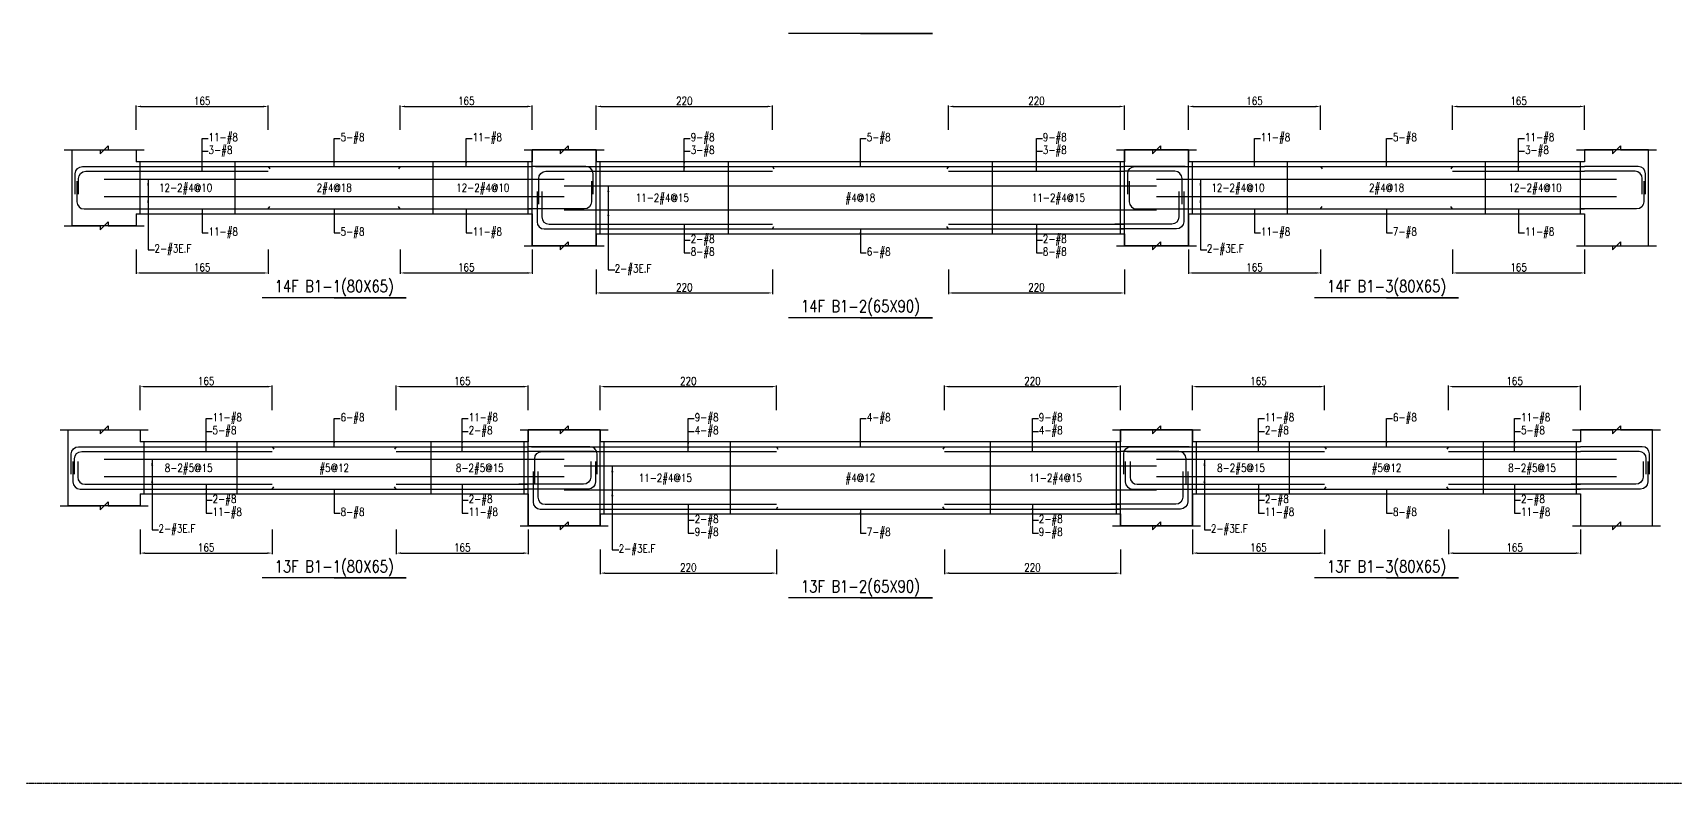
# Model space of a CAD drawing. Header units: millimetres. Extents: x 0 to 84580, y -12276 to 4373.
# Drawn here: x 29560 to 31612, y 0 to 937 of the extents above; entities that cross this region are included whole.
import ezdxf
from ezdxf.enums import TextEntityAlignment as Align

# ---------------------------------------------------------------- set-up
doc = ezdxf.new("R2010")
doc.units = ezdxf.units.MM
doc.header["$MEASUREMENT"] = 0
doc.linetypes.add('CENTER', pattern=[2, 1.25, -0.25, 0.25, -0.25])
for name, color, linetype in [('S-DIM', 2, 'Continuous'), ('S-GRID', 1, 'CENTER'), ('S-LEADER', 2, 'Continuous'), ('S-RC', 130, 'Continuous'), ('S-REINF', 6, 'Continuous'), ('S-TEXT', 2, 'Continuous')]:
    doc.layers.add(name, color=color, linetype=linetype)
doc.styles.add('CS4', font='romans.shx', dxfattribs={"width": 0.8, "bigfont": 'lsp.shx'})
doc.styles.get("Standard").update_dxf_attribs({"font": 'arial.ttf'})
doc.dimstyles.new('ISO-25', dxfattribs={"dimtxt": 2.5, "dimasz": 2.5, "dimexe": 1.25, "dimexo": 0.625, "dimtad": 1, "dimtxsty": 'Standard', "dimcen": 2.5, "dimadec": 0, "dimazin": 0, "dimtfac": 1, "dimtmove": 0, "dimatfit": 3, "dimfxl": 0, "dimarcsym": 0})

# ---------------------------------------------------------------- blocks, each defined once
blk = doc.blocks.new('*D140')
at = {"layer": 'DEFPOINTS', "color": 0, "transparency": 16777216}
for p in [(29858.6, 495.4), (29693.6, 465.4), (29858.6, 465.4)]:
    blk.add_point(p, dxfattribs=at)
at = {"layer": 'S-DIM', "color": 0, "lineweight": -2, "transparency": 16777216}
for p, q in [((29693.6, 466), (29693.6, 496.6)), ((29699.6, 495.4), (29852.6, 495.4)), ((29858.6, 466), (29858.6, 496.6))]:
    blk.add_line(p, q, dxfattribs=at)
at = {"layer": 'S-DIM', "color": 0, "transparency": 16777216}
for points in [[(29699.6, 496.4), (29699.6, 494.4), (29693.6, 495.4)], [(29852.6, 496.4), (29852.6, 494.4), (29858.6, 495.4)]]:
    blk.add_solid(points, dxfattribs=at)
at = {"layer": 'S-DIM', "color": 0, "transparency": 16777216, "insert": (29776.1, 502.4), "char_height": 10, "attachment_point": 5, "style": 'CS4'}
blk.add_mtext('165', dxfattribs=at)
blk = doc.blocks.new('*D141')
at = {"layer": 'DEFPOINTS', "color": 0, "transparency": 16777216}
for p in [(30178.6, 495.4), (30013.6, 465.4), (30178.6, 465.4)]:
    blk.add_point(p, dxfattribs=at)
at = {"layer": 'S-DIM', "color": 0, "lineweight": -2, "transparency": 16777216}
for p, q in [((30013.6, 466), (30013.6, 496.6)), ((30019.6, 495.4), (30172.6, 495.4)), ((30178.6, 466), (30178.6, 496.6))]:
    blk.add_line(p, q, dxfattribs=at)
at = {"layer": 'S-DIM', "color": 0, "transparency": 16777216}
for points in [[(30019.6, 496.4), (30019.6, 494.4), (30013.6, 495.4)], [(30172.6, 496.4), (30172.6, 494.4), (30178.6, 495.4)]]:
    blk.add_solid(points, dxfattribs=at)
at = {"layer": 'S-DIM', "color": 0, "transparency": 16777216, "insert": (30096.1, 502.4), "char_height": 10, "attachment_point": 5, "style": 'CS4'}
blk.add_mtext('165', dxfattribs=at)
blk = doc.blocks.new('*D142')
at = {"layer": 'DEFPOINTS', "color": 0, "transparency": 16777216}
for p in [(29693.6, 317.4), (29858.6, 317.4), (29858.6, 287.4)]:
    blk.add_point(p, dxfattribs=at)
at = {"layer": 'S-DIM', "color": 0, "lineweight": -2, "transparency": 16777216}
for p, q in [((29693.6, 316.7), (29693.6, 286.1)), ((29858.6, 316.7), (29858.6, 286.1)), ((29699.6, 287.4), (29852.6, 287.4))]:
    blk.add_line(p, q, dxfattribs=at)
at = {"layer": 'S-DIM', "color": 0, "transparency": 16777216}
for points in [[(29699.6, 288.4), (29699.6, 286.4), (29693.6, 287.4)], [(29852.6, 288.4), (29852.6, 286.4), (29858.6, 287.4)]]:
    blk.add_solid(points, dxfattribs=at)
at = {"layer": 'S-DIM', "color": 0, "transparency": 16777216, "insert": (29776.1, 294.4), "char_height": 10, "attachment_point": 5, "style": 'CS4'}
blk.add_mtext('165', dxfattribs=at)
blk = doc.blocks.new('*D143')
at = {"layer": 'DEFPOINTS', "color": 0, "transparency": 16777216}
for p in [(30013.6, 317.4), (30178.6, 317.4), (30178.6, 287.4)]:
    blk.add_point(p, dxfattribs=at)
at = {"layer": 'S-DIM', "color": 0, "lineweight": -2, "transparency": 16777216}
for p, q in [((30013.6, 316.7), (30013.6, 286.1)), ((30178.6, 316.7), (30178.6, 286.1)), ((30019.6, 287.4), (30172.6, 287.4))]:
    blk.add_line(p, q, dxfattribs=at)
at = {"layer": 'S-DIM', "color": 0, "transparency": 16777216}
for points in [[(30019.6, 288.4), (30019.6, 286.4), (30013.6, 287.4)], [(30172.6, 288.4), (30172.6, 286.4), (30178.6, 287.4)]]:
    blk.add_solid(points, dxfattribs=at)
at = {"layer": 'S-DIM', "color": 0, "transparency": 16777216, "insert": (30096.1, 294.4), "char_height": 10, "attachment_point": 5, "style": 'CS4'}
blk.add_mtext('165', dxfattribs=at)
blk = doc.blocks.new('*D144')
at = {"layer": 'DEFPOINTS', "color": 0, "transparency": 16777216}
for p in [(29853.6, 845.4), (29688.6, 815.4), (29853.6, 815.4)]:
    blk.add_point(p, dxfattribs=at)
at = {"layer": 'S-DIM', "color": 0, "lineweight": -2, "transparency": 16777216}
for p, q in [((29688.6, 816), (29688.6, 846.6)), ((29694.6, 845.4), (29847.6, 845.4)), ((29853.6, 816), (29853.6, 846.6))]:
    blk.add_line(p, q, dxfattribs=at)
at = {"layer": 'S-DIM', "color": 0, "transparency": 16777216}
for points in [[(29694.6, 846.4), (29694.6, 844.4), (29688.6, 845.4)], [(29847.6, 846.4), (29847.6, 844.4), (29853.6, 845.4)]]:
    blk.add_solid(points, dxfattribs=at)
at = {"layer": 'S-DIM', "color": 0, "transparency": 16777216, "insert": (29771.1, 852.4), "char_height": 10, "attachment_point": 5, "style": 'CS4'}
blk.add_mtext('165', dxfattribs=at)
blk = doc.blocks.new('*D145')
at = {"layer": 'DEFPOINTS', "color": 0, "transparency": 16777216}
for p in [(30183.6, 845.4), (30018.6, 815.4), (30183.6, 815.4)]:
    blk.add_point(p, dxfattribs=at)
at = {"layer": 'S-DIM', "color": 0, "lineweight": -2, "transparency": 16777216}
for p, q in [((30018.6, 816), (30018.6, 846.6)), ((30024.6, 845.4), (30177.6, 845.4)), ((30183.6, 816), (30183.6, 846.6))]:
    blk.add_line(p, q, dxfattribs=at)
at = {"layer": 'S-DIM', "color": 0, "transparency": 16777216}
for points in [[(30024.6, 846.4), (30024.6, 844.4), (30018.6, 845.4)], [(30177.6, 846.4), (30177.6, 844.4), (30183.6, 845.4)]]:
    blk.add_solid(points, dxfattribs=at)
at = {"layer": 'S-DIM', "color": 0, "transparency": 16777216, "insert": (30101.1, 852.4), "char_height": 10, "attachment_point": 5, "style": 'CS4'}
blk.add_mtext('165', dxfattribs=at)
blk = doc.blocks.new('*D131')
at = {"layer": 'DEFPOINTS', "color": 0, "transparency": 16777216}
for p in [(29688.6, 667.4), (29853.6, 667.4), (29853.6, 637.4)]:
    blk.add_point(p, dxfattribs=at)
at = {"layer": 'S-DIM', "color": 0, "lineweight": -2, "transparency": 16777216}
for p, q in [((29688.6, 666.7), (29688.6, 636.1)), ((29853.6, 666.7), (29853.6, 636.1)), ((29694.6, 637.4), (29847.6, 637.4))]:
    blk.add_line(p, q, dxfattribs=at)
at = {"layer": 'S-DIM', "color": 0, "transparency": 16777216}
for points in [[(29694.6, 638.4), (29694.6, 636.4), (29688.6, 637.4)], [(29847.6, 638.4), (29847.6, 636.4), (29853.6, 637.4)]]:
    blk.add_solid(points, dxfattribs=at)
at = {"layer": 'S-DIM', "color": 0, "transparency": 16777216, "insert": (29771.1, 644.4), "char_height": 10, "attachment_point": 5, "style": 'CS4'}
blk.add_mtext('165', dxfattribs=at)
blk = doc.blocks.new('*D132')
at = {"layer": 'DEFPOINTS', "color": 0, "transparency": 16777216}
for p in [(30018.6, 667.4), (30183.6, 667.4), (30183.6, 637.4)]:
    blk.add_point(p, dxfattribs=at)
at = {"layer": 'S-DIM', "color": 0, "lineweight": -2, "transparency": 16777216}
for p, q in [((30018.6, 666.7), (30018.6, 636.1)), ((30183.6, 666.7), (30183.6, 636.1)), ((30024.6, 637.4), (30177.6, 637.4))]:
    blk.add_line(p, q, dxfattribs=at)
at = {"layer": 'S-DIM', "color": 0, "transparency": 16777216}
for points in [[(30024.6, 638.4), (30024.6, 636.4), (30018.6, 637.4)], [(30177.6, 638.4), (30177.6, 636.4), (30183.6, 637.4)]]:
    blk.add_solid(points, dxfattribs=at)
at = {"layer": 'S-DIM', "color": 0, "transparency": 16777216, "insert": (30101.1, 644.4), "char_height": 10, "attachment_point": 5, "style": 'CS4'}
blk.add_mtext('165', dxfattribs=at)
blk = doc.blocks.new('*D157')
at = {"layer": 'DEFPOINTS', "color": 0, "transparency": 16777216}
for p in [(30488.6, 495.4), (30268.6, 465.4), (30488.6, 465.4)]:
    blk.add_point(p, dxfattribs=at)
at = {"layer": 'S-DIM', "color": 0, "lineweight": -2, "transparency": 16777216}
for p, q in [((30268.6, 466), (30268.6, 496.6)), ((30274.6, 495.4), (30482.6, 495.4)), ((30488.6, 466), (30488.6, 496.6))]:
    blk.add_line(p, q, dxfattribs=at)
at = {"layer": 'S-DIM', "color": 0, "transparency": 16777216}
for points in [[(30274.6, 496.4), (30274.6, 494.4), (30268.6, 495.4)], [(30482.6, 496.4), (30482.6, 494.4), (30488.6, 495.4)]]:
    blk.add_solid(points, dxfattribs=at)
at = {"layer": 'S-DIM', "color": 0, "transparency": 16777216, "insert": (30378.6, 502.4), "char_height": 10, "attachment_point": 5, "style": 'CS4'}
blk.add_mtext('220', dxfattribs=at)
blk = doc.blocks.new('*D158')
at = {"layer": 'DEFPOINTS', "color": 0, "transparency": 16777216}
for p in [(30918.6, 495.4), (30698.6, 465.4), (30918.6, 465.4)]:
    blk.add_point(p, dxfattribs=at)
at = {"layer": 'S-DIM', "color": 0, "lineweight": -2, "transparency": 16777216}
for p, q in [((30698.6, 466), (30698.6, 496.6)), ((30704.6, 495.4), (30912.6, 495.4)), ((30918.6, 466), (30918.6, 496.6))]:
    blk.add_line(p, q, dxfattribs=at)
at = {"layer": 'S-DIM', "color": 0, "transparency": 16777216}
for points in [[(30704.6, 496.4), (30704.6, 494.4), (30698.6, 495.4)], [(30912.6, 496.4), (30912.6, 494.4), (30918.6, 495.4)]]:
    blk.add_solid(points, dxfattribs=at)
at = {"layer": 'S-DIM', "color": 0, "transparency": 16777216, "insert": (30808.6, 502.4), "char_height": 10, "attachment_point": 5, "style": 'CS4'}
blk.add_mtext('220', dxfattribs=at)
blk = doc.blocks.new('*D159')
at = {"layer": 'DEFPOINTS', "color": 0, "transparency": 16777216}
for p in [(30268.6, 292.4), (30488.6, 292.4), (30488.6, 262.4)]:
    blk.add_point(p, dxfattribs=at)
at = {"layer": 'S-DIM', "color": 0, "lineweight": -2, "transparency": 16777216}
for p, q in [((30268.6, 291.7), (30268.6, 261.1)), ((30488.6, 291.7), (30488.6, 261.1)), ((30274.6, 262.4), (30482.6, 262.4))]:
    blk.add_line(p, q, dxfattribs=at)
at = {"layer": 'S-DIM', "color": 0, "transparency": 16777216}
for points in [[(30274.6, 263.4), (30274.6, 261.4), (30268.6, 262.4)], [(30482.6, 263.4), (30482.6, 261.4), (30488.6, 262.4)]]:
    blk.add_solid(points, dxfattribs=at)
at = {"layer": 'S-DIM', "color": 0, "transparency": 16777216, "insert": (30378.6, 269.4), "char_height": 10, "attachment_point": 5, "style": 'CS4'}
blk.add_mtext('220', dxfattribs=at)
blk = doc.blocks.new('*D160')
at = {"layer": 'DEFPOINTS', "color": 0, "transparency": 16777216}
for p in [(30698.6, 292.4), (30918.6, 292.4), (30918.6, 262.4)]:
    blk.add_point(p, dxfattribs=at)
at = {"layer": 'S-DIM', "color": 0, "lineweight": -2, "transparency": 16777216}
for p, q in [((30698.6, 291.7), (30698.6, 261.1)), ((30918.6, 291.7), (30918.6, 261.1)), ((30704.6, 262.4), (30912.6, 262.4))]:
    blk.add_line(p, q, dxfattribs=at)
at = {"layer": 'S-DIM', "color": 0, "transparency": 16777216}
for points in [[(30704.6, 263.4), (30704.6, 261.4), (30698.6, 262.4)], [(30912.6, 263.4), (30912.6, 261.4), (30918.6, 262.4)]]:
    blk.add_solid(points, dxfattribs=at)
at = {"layer": 'S-DIM', "color": 0, "transparency": 16777216, "insert": (30808.6, 269.4), "char_height": 10, "attachment_point": 5, "style": 'CS4'}
blk.add_mtext('220', dxfattribs=at)
blk = doc.blocks.new('*D161')
at = {"layer": 'DEFPOINTS', "color": 0, "transparency": 16777216}
for p in [(30483.6, 845.4), (30263.6, 815.4), (30483.6, 815.4)]:
    blk.add_point(p, dxfattribs=at)
at = {"layer": 'S-DIM', "color": 0, "lineweight": -2, "transparency": 16777216}
for p, q in [((30263.6, 816), (30263.6, 846.6)), ((30269.6, 845.4), (30477.6, 845.4)), ((30483.6, 816), (30483.6, 846.6))]:
    blk.add_line(p, q, dxfattribs=at)
at = {"layer": 'S-DIM', "color": 0, "transparency": 16777216}
for points in [[(30269.6, 846.4), (30269.6, 844.4), (30263.6, 845.4)], [(30477.6, 846.4), (30477.6, 844.4), (30483.6, 845.4)]]:
    blk.add_solid(points, dxfattribs=at)
at = {"layer": 'S-DIM', "color": 0, "transparency": 16777216, "insert": (30373.6, 852.4), "char_height": 10, "attachment_point": 5, "style": 'CS4'}
blk.add_mtext('220', dxfattribs=at)
blk = doc.blocks.new('*D162')
at = {"layer": 'DEFPOINTS', "color": 0, "transparency": 16777216}
for p in [(30923.6, 845.4), (30703.6, 815.4), (30923.6, 815.4)]:
    blk.add_point(p, dxfattribs=at)
at = {"layer": 'S-DIM', "color": 0, "lineweight": -2, "transparency": 16777216}
for p, q in [((30703.6, 816), (30703.6, 846.6)), ((30709.6, 845.4), (30917.6, 845.4)), ((30923.6, 816), (30923.6, 846.6))]:
    blk.add_line(p, q, dxfattribs=at)
at = {"layer": 'S-DIM', "color": 0, "transparency": 16777216}
for points in [[(30709.6, 846.4), (30709.6, 844.4), (30703.6, 845.4)], [(30917.6, 846.4), (30917.6, 844.4), (30923.6, 845.4)]]:
    blk.add_solid(points, dxfattribs=at)
at = {"layer": 'S-DIM', "color": 0, "transparency": 16777216, "insert": (30813.6, 852.4), "char_height": 10, "attachment_point": 5, "style": 'CS4'}
blk.add_mtext('220', dxfattribs=at)
blk = doc.blocks.new('*D163')
at = {"layer": 'DEFPOINTS', "color": 0, "transparency": 16777216}
for p in [(30263.6, 642.4), (30483.6, 642.4), (30483.6, 612.4)]:
    blk.add_point(p, dxfattribs=at)
at = {"layer": 'S-DIM', "color": 0, "lineweight": -2, "transparency": 16777216}
for p, q in [((30263.6, 641.7), (30263.6, 611.1)), ((30483.6, 641.7), (30483.6, 611.1)), ((30269.6, 612.4), (30477.6, 612.4))]:
    blk.add_line(p, q, dxfattribs=at)
at = {"layer": 'S-DIM', "color": 0, "transparency": 16777216}
for points in [[(30269.6, 613.4), (30269.6, 611.4), (30263.6, 612.4)], [(30477.6, 613.4), (30477.6, 611.4), (30483.6, 612.4)]]:
    blk.add_solid(points, dxfattribs=at)
at = {"layer": 'S-DIM', "color": 0, "transparency": 16777216, "insert": (30373.6, 619.4), "char_height": 10, "attachment_point": 5, "style": 'CS4'}
blk.add_mtext('220', dxfattribs=at)
blk = doc.blocks.new('*D164')
at = {"layer": 'DEFPOINTS', "color": 0, "transparency": 16777216}
for p in [(30703.6, 642.4), (30923.6, 642.4), (30923.6, 612.4)]:
    blk.add_point(p, dxfattribs=at)
at = {"layer": 'S-DIM', "color": 0, "lineweight": -2, "transparency": 16777216}
for p, q in [((30703.6, 641.7), (30703.6, 611.1)), ((30923.6, 641.7), (30923.6, 611.1)), ((30709.6, 612.4), (30917.6, 612.4))]:
    blk.add_line(p, q, dxfattribs=at)
at = {"layer": 'S-DIM', "color": 0, "transparency": 16777216}
for points in [[(30709.6, 613.4), (30709.6, 611.4), (30703.6, 612.4)], [(30917.6, 613.4), (30917.6, 611.4), (30923.6, 612.4)]]:
    blk.add_solid(points, dxfattribs=at)
at = {"layer": 'S-DIM', "color": 0, "transparency": 16777216, "insert": (30813.6, 619.4), "char_height": 10, "attachment_point": 5, "style": 'CS4'}
blk.add_mtext('220', dxfattribs=at)
blk = doc.blocks.new('*D187')
at = {"layer": 'DEFPOINTS', "color": 0, "transparency": 16777216}
for p in [(31173.6, 495.4), (31008.6, 465.4), (31173.6, 465.4)]:
    blk.add_point(p, dxfattribs=at)
at = {"layer": 'S-DIM', "color": 0, "lineweight": -2, "transparency": 16777216}
for p, q in [((31008.6, 466), (31008.6, 496.6)), ((31014.6, 495.4), (31167.6, 495.4)), ((31173.6, 466), (31173.6, 496.6))]:
    blk.add_line(p, q, dxfattribs=at)
at = {"layer": 'S-DIM', "color": 0, "transparency": 16777216}
for points in [[(31014.6, 496.4), (31014.6, 494.4), (31008.6, 495.4)], [(31167.6, 496.4), (31167.6, 494.4), (31173.6, 495.4)]]:
    blk.add_solid(points, dxfattribs=at)
at = {"layer": 'S-DIM', "color": 0, "transparency": 16777216, "insert": (31091.1, 502.4), "char_height": 10, "attachment_point": 5, "style": 'CS4'}
blk.add_mtext('165', dxfattribs=at)
blk = doc.blocks.new('*D188')
at = {"layer": 'DEFPOINTS', "color": 0, "transparency": 16777216}
for p in [(31493.6, 495.4), (31328.6, 465.4), (31493.6, 465.4)]:
    blk.add_point(p, dxfattribs=at)
at = {"layer": 'S-DIM', "color": 0, "lineweight": -2, "transparency": 16777216}
for p, q in [((31328.6, 466), (31328.6, 496.6)), ((31334.6, 495.4), (31487.6, 495.4)), ((31493.6, 466), (31493.6, 496.6))]:
    blk.add_line(p, q, dxfattribs=at)
at = {"layer": 'S-DIM', "color": 0, "transparency": 16777216}
for points in [[(31334.6, 496.4), (31334.6, 494.4), (31328.6, 495.4)], [(31487.6, 496.4), (31487.6, 494.4), (31493.6, 495.4)]]:
    blk.add_solid(points, dxfattribs=at)
at = {"layer": 'S-DIM', "color": 0, "transparency": 16777216, "insert": (31411.1, 502.4), "char_height": 10, "attachment_point": 5, "style": 'CS4'}
blk.add_mtext('165', dxfattribs=at)
blk = doc.blocks.new('*D189')
at = {"layer": 'DEFPOINTS', "color": 0, "transparency": 16777216}
for p in [(31008.6, 317.4), (31173.6, 317.4), (31173.6, 287.4)]:
    blk.add_point(p, dxfattribs=at)
at = {"layer": 'S-DIM', "color": 0, "lineweight": -2, "transparency": 16777216}
for p, q in [((31008.6, 316.7), (31008.6, 286.1)), ((31173.6, 316.7), (31173.6, 286.1)), ((31014.6, 287.4), (31167.6, 287.4))]:
    blk.add_line(p, q, dxfattribs=at)
at = {"layer": 'S-DIM', "color": 0, "transparency": 16777216}
for points in [[(31014.6, 288.4), (31014.6, 286.4), (31008.6, 287.4)], [(31167.6, 288.4), (31167.6, 286.4), (31173.6, 287.4)]]:
    blk.add_solid(points, dxfattribs=at)
at = {"layer": 'S-DIM', "color": 0, "transparency": 16777216, "insert": (31091.1, 294.4), "char_height": 10, "attachment_point": 5, "style": 'CS4'}
blk.add_mtext('165', dxfattribs=at)
blk = doc.blocks.new('*D190')
at = {"layer": 'DEFPOINTS', "color": 0, "transparency": 16777216}
for p in [(31328.6, 317.4), (31493.6, 317.4), (31493.6, 287.4)]:
    blk.add_point(p, dxfattribs=at)
at = {"layer": 'S-DIM', "color": 0, "lineweight": -2, "transparency": 16777216}
for p, q in [((31328.6, 316.7), (31328.6, 286.1)), ((31493.6, 316.7), (31493.6, 286.1)), ((31334.6, 287.4), (31487.6, 287.4))]:
    blk.add_line(p, q, dxfattribs=at)
at = {"layer": 'S-DIM', "color": 0, "transparency": 16777216}
for points in [[(31334.6, 288.4), (31334.6, 286.4), (31328.6, 287.4)], [(31487.6, 288.4), (31487.6, 286.4), (31493.6, 287.4)]]:
    blk.add_solid(points, dxfattribs=at)
at = {"layer": 'S-DIM', "color": 0, "transparency": 16777216, "insert": (31411.1, 294.4), "char_height": 10, "attachment_point": 5, "style": 'CS4'}
blk.add_mtext('165', dxfattribs=at)
blk = doc.blocks.new('*D167')
at = {"layer": 'DEFPOINTS', "color": 0, "transparency": 16777216}
for p in [(31168.6, 845.4), (31003.6, 815.4), (31168.6, 815.4)]:
    blk.add_point(p, dxfattribs=at)
at = {"layer": 'S-DIM', "color": 0, "lineweight": -2, "transparency": 16777216}
for p, q in [((31003.6, 816), (31003.6, 846.6)), ((31009.6, 845.4), (31162.6, 845.4)), ((31168.6, 816), (31168.6, 846.6))]:
    blk.add_line(p, q, dxfattribs=at)
at = {"layer": 'S-DIM', "color": 0, "transparency": 16777216}
for points in [[(31009.6, 846.4), (31009.6, 844.4), (31003.6, 845.4)], [(31162.6, 846.4), (31162.6, 844.4), (31168.6, 845.4)]]:
    blk.add_solid(points, dxfattribs=at)
at = {"layer": 'S-DIM', "color": 0, "transparency": 16777216, "insert": (31086.1, 852.4), "char_height": 10, "attachment_point": 5, "style": 'CS4'}
blk.add_mtext('165', dxfattribs=at)
blk = doc.blocks.new('*D168')
at = {"layer": 'DEFPOINTS', "color": 0, "transparency": 16777216}
for p in [(31498.6, 845.4), (31333.6, 815.4), (31498.6, 815.4)]:
    blk.add_point(p, dxfattribs=at)
at = {"layer": 'S-DIM', "color": 0, "lineweight": -2, "transparency": 16777216}
for p, q in [((31333.6, 816), (31333.6, 846.6)), ((31339.6, 845.4), (31492.6, 845.4)), ((31498.6, 816), (31498.6, 846.6))]:
    blk.add_line(p, q, dxfattribs=at)
at = {"layer": 'S-DIM', "color": 0, "transparency": 16777216}
for points in [[(31339.6, 846.4), (31339.6, 844.4), (31333.6, 845.4)], [(31492.6, 846.4), (31492.6, 844.4), (31498.6, 845.4)]]:
    blk.add_solid(points, dxfattribs=at)
at = {"layer": 'S-DIM', "color": 0, "transparency": 16777216, "insert": (31416.1, 852.4), "char_height": 10, "attachment_point": 5, "style": 'CS4'}
blk.add_mtext('165', dxfattribs=at)
blk = doc.blocks.new('*D169')
at = {"layer": 'DEFPOINTS', "color": 0, "transparency": 16777216}
for p in [(31003.6, 667.4), (31168.6, 667.4), (31168.6, 637.4)]:
    blk.add_point(p, dxfattribs=at)
at = {"layer": 'S-DIM', "color": 0, "lineweight": -2, "transparency": 16777216}
for p, q in [((31003.6, 666.7), (31003.6, 636.1)), ((31168.6, 666.7), (31168.6, 636.1)), ((31009.6, 637.4), (31162.6, 637.4))]:
    blk.add_line(p, q, dxfattribs=at)
at = {"layer": 'S-DIM', "color": 0, "transparency": 16777216}
for points in [[(31009.6, 638.4), (31009.6, 636.4), (31003.6, 637.4)], [(31162.6, 638.4), (31162.6, 636.4), (31168.6, 637.4)]]:
    blk.add_solid(points, dxfattribs=at)
at = {"layer": 'S-DIM', "color": 0, "transparency": 16777216, "insert": (31086.1, 644.4), "char_height": 10, "attachment_point": 5, "style": 'CS4'}
blk.add_mtext('165', dxfattribs=at)
blk = doc.blocks.new('*D170')
at = {"layer": 'DEFPOINTS', "color": 0, "transparency": 16777216}
for p in [(31333.6, 667.4), (31498.6, 667.4), (31498.6, 637.4)]:
    blk.add_point(p, dxfattribs=at)
at = {"layer": 'S-DIM', "color": 0, "lineweight": -2, "transparency": 16777216}
for p, q in [((31333.6, 666.7), (31333.6, 636.1)), ((31498.6, 666.7), (31498.6, 636.1)), ((31339.6, 637.4), (31492.6, 637.4))]:
    blk.add_line(p, q, dxfattribs=at)
at = {"layer": 'S-DIM', "color": 0, "transparency": 16777216}
for points in [[(31339.6, 638.4), (31339.6, 636.4), (31333.6, 637.4)], [(31492.6, 638.4), (31492.6, 636.4), (31498.6, 637.4)]]:
    blk.add_solid(points, dxfattribs=at)
at = {"layer": 'S-DIM', "color": 0, "transparency": 16777216, "insert": (31416.1, 644.4), "char_height": 10, "attachment_point": 5, "style": 'CS4'}
blk.add_mtext('165', dxfattribs=at)

msp = doc.modelspace()

# ---------------------------------------------------------------- linework, layer by layer
at = {"layer": 'S-GRID'}
msp.add_lwpolyline([(29374, 0), (32603, 0), (32603, 2069), (29374, 2069), (29374, 0)], dxfattribs=at)
at = {"layer": 'S-RC'}
for points in [[(30593.58, 936.362), (30683.58, 936.362), (30503.58, 936.362)], [(29598.58, 791.362), (29643.58, 791.353), (29643.579, 786.353), (29653.581, 796.351), (29653.58, 791.351), (29698.58, 791.342)], [(29688.58, 711.362), (29688.58, 696.362), (29608.58, 696.362), (29608.58, 791.362), (29688.58, 791.362), (29688.58, 776.362)], [(30173.58, 791.362), (30218.58, 791.353), (30218.579, 786.353), (30228.581, 796.351), (30228.58, 791.351), (30273.58, 791.342)], [(30173.58, 791.362), (30218.58, 791.353), (30218.579, 786.353), (30228.581, 796.351), (30228.58, 791.351), (30273.58, 791.342)], [(30183.58, 711.362), (30183.58, 671.362), (30263.58, 671.362), (30263.58, 791.362), (30183.58, 791.362), (30183.58, 776.362)], [(30263.58, 686.362), (30263.58, 671.362), (30183.58, 671.362), (30183.58, 791.362), (30263.58, 791.362), (30263.58, 776.362)], [(30913.58, 791.362), (30958.58, 791.353), (30958.579, 786.353), (30968.581, 796.351), (30968.58, 791.351), (31013.58, 791.342)], [(30913.58, 791.362), (30958.58, 791.353), (30958.579, 786.353), (30968.581, 796.351), (30968.58, 791.351), (31013.58, 791.342)], [(30923.58, 686.362), (30923.58, 671.362), (31003.58, 671.362), (31003.58, 791.362), (30923.58, 791.362), (30923.58, 776.362)], [(31003.58, 711.362), (31003.58, 671.362), (30923.58, 671.362), (30923.58, 791.362), (31003.58, 791.362), (31003.58, 776.362)], [(31488.58, 791.362), (31533.58, 791.353), (31533.579, 786.353), (31543.581, 796.351), (31543.58, 791.351), (31588.58, 791.342)], [(31498.58, 711.362), (31498.58, 671.362), (31578.58, 671.362), (31578.58, 791.362), (31498.58, 791.362), (31498.58, 776.362)], [(30183.58, 776.362), (29688.58, 776.362)], [(30923.58, 776.362), (30263.58, 776.362)], [(31498.58, 776.362), (31003.58, 776.362)], [(29598.58, 696.362), (29643.58, 696.353), (29643.579, 691.353), (29653.581, 701.351), (29653.58, 696.351), (29698.58, 696.342)], [(29688.58, 711.362), (30183.58, 711.362)], [(31003.58, 711.362), (31498.58, 711.362)], [(30263.58, 686.362), (30923.58, 686.362)], [(30173.58, 671.362), (30218.58, 671.353), (30218.579, 666.353), (30228.581, 676.351), (30228.58, 671.351), (30273.58, 671.342)], [(30173.58, 671.362), (30218.58, 671.353), (30218.579, 666.353), (30228.581, 676.351), (30228.58, 671.351), (30273.58, 671.342)], [(30913.58, 671.362), (30958.58, 671.353), (30958.579, 666.353), (30968.581, 676.351), (30968.58, 671.351), (31013.58, 671.342)], [(30913.58, 671.362), (30958.58, 671.353), (30958.579, 666.353), (30968.581, 676.351), (30968.58, 671.351), (31013.58, 671.342)], [(31488.58, 671.362), (31533.58, 671.353), (31533.579, 666.353), (31543.581, 676.351), (31543.58, 671.351), (31588.58, 671.342)], [(29936.08, 606.362), (30026.08, 606.362), (29846.08, 606.362)], [(31251.08, 606.362), (31341.08, 606.362), (31161.08, 606.362)], [(30593.58, 581.362), (30683.58, 581.362), (30503.58, 581.362)], [(29593.58, 441.362), (29643.58, 441.352), (29643.579, 436.352), (29653.581, 446.35), (29653.58, 441.35), (29703.58, 441.34)], [(29693.58, 361.362), (29693.58, 346.362), (29603.58, 346.362), (29603.58, 441.362), (29693.58, 441.362), (29693.58, 426.362)], [(30168.58, 441.362), (30218.58, 441.352), (30218.579, 436.352), (30228.581, 446.35), (30228.58, 441.35), (30278.58, 441.34)], [(30168.58, 441.362), (30218.58, 441.352), (30218.579, 436.352), (30228.581, 446.35), (30228.58, 441.35), (30278.58, 441.34)], [(30178.58, 361.362), (30178.58, 321.362), (30268.58, 321.362), (30268.58, 441.362), (30178.58, 441.362), (30178.58, 426.362)], [(30268.58, 336.362), (30268.58, 321.362), (30178.58, 321.362), (30178.58, 441.362), (30268.58, 441.362), (30268.58, 426.362)], [(30908.58, 441.362), (30958.58, 441.352), (30958.579, 436.352), (30968.581, 446.35), (30968.58, 441.35), (31018.58, 441.34)], [(30908.58, 441.362), (30958.58, 441.352), (30958.579, 436.352), (30968.581, 446.35), (30968.58, 441.35), (31018.58, 441.34)], [(30918.58, 336.362), (30918.58, 321.362), (31008.58, 321.362), (31008.58, 441.362), (30918.58, 441.362), (30918.58, 426.362)], [(31008.58, 361.362), (31008.58, 321.362), (30918.58, 321.362), (30918.58, 441.362), (31008.58, 441.362), (31008.58, 426.362)], [(31483.58, 441.362), (31533.58, 441.352), (31533.579, 436.352), (31543.581, 446.35), (31543.58, 441.35), (31593.58, 441.34)], [(31493.58, 361.362), (31493.58, 321.362), (31583.58, 321.362), (31583.58, 441.362), (31493.58, 441.362), (31493.58, 426.362)], [(30178.58, 426.362), (29693.58, 426.362)], [(30918.58, 426.362), (30268.58, 426.362)], [(31493.58, 426.362), (31008.58, 426.362)], [(29593.58, 346.362), (29643.58, 346.352), (29643.579, 341.352), (29653.581, 351.35), (29653.58, 346.35), (29703.58, 346.34)], [(29693.58, 361.362), (30178.58, 361.362)], [(31008.58, 361.362), (31493.58, 361.362)], [(30268.58, 336.362), (30918.58, 336.362)], [(30168.58, 321.362), (30218.58, 321.352), (30218.579, 316.352), (30228.581, 326.35), (30228.58, 321.35), (30278.58, 321.34)], [(30168.58, 321.362), (30218.58, 321.352), (30218.579, 316.352), (30228.581, 326.35), (30228.58, 321.35), (30278.58, 321.34)], [(30908.58, 321.362), (30958.58, 321.352), (30958.579, 316.352), (30968.581, 326.35), (30968.58, 321.35), (31018.58, 321.34)], [(30908.58, 321.362), (30958.58, 321.352), (30958.579, 316.352), (30968.581, 326.35), (30968.58, 321.35), (31018.58, 321.34)], [(31483.58, 321.362), (31533.58, 321.352), (31533.579, 316.352), (31543.581, 326.35), (31543.58, 321.35), (31593.58, 321.34)], [(29936.08, 256.362), (30026.08, 256.362), (29846.08, 256.362)], [(31251.08, 256.362), (31341.08, 256.362), (31161.08, 256.362)], [(30593.58, 231.362), (30683.58, 231.362), (30503.58, 231.362)]]:
    msp.add_lwpolyline(points, dxfattribs=at)
at = {"layer": 'S-REINF'}
for points in [[(29612.58, 735.862), (29612.58, 761.362, -0.41421356), (29621.58, 770.362), (29688.58, 770.362)], [(29616.58, 735.862), (29616.58, 755.362, -0.41421356), (29625.58, 764.362), (29688.58, 764.362)], [(30259.58, 735.862), (30259.58, 761.362, 0.41421356), (30250.58, 770.362), (30183.58, 770.362)], [(30191.58, 723.362), (30191.58, 755.362, -0.41421356), (30200.58, 764.362), (30263.58, 764.362)], [(30995.58, 723.362), (30995.58, 755.362, 0.41421356), (30986.58, 764.362), (30923.58, 764.362)], [(30927.58, 735.862), (30927.58, 761.362, -0.41421356), (30936.58, 770.362), (31003.58, 770.362)], [(31574.58, 735.862), (31574.58, 761.362, 0.41421356), (31565.58, 770.362), (31498.58, 770.362)], [(31570.58, 735.862), (31570.58, 755.362, 0.41421356), (31561.58, 764.362), (31498.58, 764.362)], [(29614.58, 751.862), (29614.58, 726.362, 0.41421356), (29623.58, 717.362), (29688.58, 717.362)], [(30257.58, 751.862), (30257.58, 726.362, -0.41421356), (30248.58, 717.362), (30177.58, 717.362)], [(30189.58, 739.362), (30189.58, 701.362, 0.41421356), (30198.58, 692.362), (30263.58, 692.362)], [(30195.58, 739.362), (30195.58, 707.362, 0.41421356), (30204.58, 698.362), (30263.58, 698.362)], [(30991.58, 739.362), (30991.58, 707.362, -0.41421356), (30982.58, 698.362), (30911.58, 698.362)], [(30997.58, 739.362), (30997.58, 701.362, -0.41421356), (30988.58, 692.362), (30917.58, 692.362)], [(30929.58, 751.862), (30929.58, 726.362, 0.41421356), (30938.58, 717.362), (31003.58, 717.362)], [(31572.58, 751.862), (31572.58, 726.362, -0.41421356), (31563.58, 717.362), (31492.58, 717.362)], [(29607.58, 385.862), (29607.58, 411.362, -0.41421356), (29616.58, 420.362), (29693.58, 420.362)], [(29611.58, 385.862), (29611.58, 405.362, -0.41421356), (29620.58, 414.362), (29693.58, 414.362)], [(30264.58, 385.862), (30264.58, 411.362, 0.41421356), (30255.58, 420.362), (30178.58, 420.362)], [(30186.58, 373.362), (30186.58, 405.362, -0.41421356), (30195.58, 414.362), (30268.58, 414.362)], [(31000.58, 373.362), (31000.58, 405.362, 0.41421356), (30991.58, 414.362), (30918.58, 414.362)], [(30922.58, 385.862), (30922.58, 411.362, -0.41421356), (30931.58, 420.362), (31008.58, 420.362)], [(31579.58, 385.862), (31579.58, 411.362, 0.41421356), (31570.58, 420.362), (31493.58, 420.362)], [(31575.58, 385.862), (31575.58, 405.362, 0.41421356), (31566.58, 414.362), (31493.58, 414.362)], [(29609.58, 401.862), (29609.58, 376.362, 0.41421356), (29618.58, 367.362), (29693.58, 367.362)], [(29615.58, 401.862), (29615.58, 382.362, 0.41421356), (29624.58, 373.362), (29693.58, 373.362)], [(30256.58, 401.862), (30256.58, 382.362, -0.41421356), (30247.58, 373.362), (30166.58, 373.362)], [(30262.58, 401.862), (30262.58, 376.362, -0.41421356), (30253.58, 367.362), (30172.58, 367.362)], [(30924.58, 401.862), (30924.58, 376.362, 0.41421356), (30933.58, 367.362), (31008.58, 367.362)], [(30930.58, 401.862), (30930.58, 382.362, 0.41421356), (30939.58, 373.362), (31008.58, 373.362)], [(31571.58, 401.862), (31571.58, 382.362, -0.41421356), (31562.58, 373.362), (31481.58, 373.362)], [(31577.58, 401.862), (31577.58, 376.362, -0.41421356), (31568.58, 367.362), (31487.58, 367.362)], [(30184.58, 389.362), (30184.58, 351.362, 0.41421356), (30193.58, 342.362), (30268.58, 342.362)], [(30190.58, 389.362), (30190.58, 357.362, 0.41421356), (30199.58, 348.362), (30268.58, 348.362)], [(30996.58, 389.362), (30996.58, 357.362, -0.41421356), (30987.58, 348.362), (30906.58, 348.362)], [(31002.58, 389.362), (31002.58, 351.362, -0.41421356), (30993.58, 342.362), (30912.58, 342.362)]]:
    msp.add_lwpolyline(points, format="xyb", dxfattribs=at)
for points in [[(29688.58, 770.362), (29853.58, 770.362)], [(29688.58, 764.362), (29853.58, 764.362)], [(29853.58, 770.362), (29855.58, 767.362)], [(29853.58, 770.362), (30018.58, 770.362)], [(30018.58, 770.362), (30016.58, 767.362)], [(30018.58, 770.362), (30183.58, 770.362)], [(30187.58, 770.362), (30263.58, 770.362)], [(30263.58, 770.362), (30483.58, 770.362)], [(30263.58, 764.362), (30483.58, 764.362)], [(30483.58, 770.362), (30485.58, 767.362)], [(30483.58, 770.362), (30703.58, 770.362)], [(30703.58, 770.362), (30701.58, 767.362)], [(30703.58, 770.362), (30923.58, 770.362)], [(30703.58, 764.362), (30923.58, 764.362)], [(30999.58, 770.362), (30923.58, 770.362)], [(31003.58, 770.362), (31168.58, 770.362)], [(31168.58, 770.362), (31170.58, 767.362)], [(31168.58, 770.362), (31333.58, 770.362)], [(31333.58, 770.362), (31331.58, 767.362)], [(31333.58, 770.362), (31498.58, 770.362)], [(31333.58, 764.362), (31498.58, 764.362)], [(29853.58, 717.362), (29855.58, 720.362)], [(30018.58, 717.362), (30016.58, 720.362)], [(31168.58, 717.362), (31170.58, 720.362)], [(31333.58, 717.362), (31331.58, 720.362)], [(29688.58, 717.362), (29853.58, 717.362)], [(29853.58, 717.362), (30018.58, 717.362)], [(30018.58, 717.362), (30183.58, 717.362)], [(30263.58, 698.362), (30483.58, 698.362)], [(30703.58, 698.362), (30923.58, 698.362)], [(31003.58, 717.362), (31168.58, 717.362)], [(31168.58, 717.362), (31333.58, 717.362)], [(31333.58, 717.362), (31498.58, 717.362)], [(30263.58, 692.362), (30483.58, 692.362)], [(30483.58, 692.362), (30485.58, 695.362)], [(30483.58, 692.362), (30703.58, 692.362)], [(30703.58, 692.362), (30701.58, 695.362)], [(30703.58, 692.362), (30923.58, 692.362)], [(29693.58, 420.362), (29858.58, 420.362)], [(29693.58, 414.362), (29858.58, 414.362)], [(29858.58, 420.362), (29860.58, 417.362)], [(29858.58, 420.362), (30013.58, 420.362)], [(30013.58, 420.362), (30011.58, 417.362)], [(30013.58, 420.362), (30178.58, 420.362)], [(30013.58, 414.362), (30178.58, 414.362)], [(30260.58, 414.362), (30178.58, 414.362)], [(30182.58, 420.362), (30268.58, 420.362)], [(30268.58, 420.362), (30488.58, 420.362)], [(30268.58, 414.362), (30488.58, 414.362)], [(30488.58, 420.362), (30490.58, 417.362)], [(30488.58, 420.362), (30698.58, 420.362)], [(30698.58, 420.362), (30696.58, 417.362)], [(30698.58, 420.362), (30918.58, 420.362)], [(30698.58, 414.362), (30918.58, 414.362)], [(31004.58, 420.362), (30918.58, 420.362)], [(30926.58, 414.362), (31008.58, 414.362)], [(31008.58, 420.362), (31173.58, 420.362)], [(31008.58, 414.362), (31173.58, 414.362)], [(31173.58, 420.362), (31175.58, 417.362)], [(31173.58, 420.362), (31328.58, 420.362)], [(31328.58, 420.362), (31326.58, 417.362)], [(31328.58, 420.362), (31493.58, 420.362)], [(31328.58, 414.362), (31493.58, 414.362)], [(29693.58, 373.362), (29858.58, 373.362)], [(29858.58, 367.362), (29860.58, 370.362)], [(30013.58, 367.362), (30011.58, 370.362)], [(30013.58, 373.362), (30178.58, 373.362)], [(31008.58, 373.362), (31173.58, 373.362)], [(31173.58, 367.362), (31175.58, 370.362)], [(31328.58, 367.362), (31326.58, 370.362)], [(31328.58, 373.362), (31493.58, 373.362)], [(29693.58, 367.362), (29858.58, 367.362)], [(29858.58, 367.362), (30013.58, 367.362)], [(30013.58, 367.362), (30178.58, 367.362)], [(31008.58, 367.362), (31173.58, 367.362)], [(31173.58, 367.362), (31328.58, 367.362)], [(31328.58, 367.362), (31493.58, 367.362)], [(30268.58, 348.362), (30488.58, 348.362)], [(30268.58, 342.362), (30488.58, 342.362)], [(30488.58, 342.362), (30490.58, 345.362)], [(30488.58, 342.362), (30698.58, 342.362)], [(30698.58, 342.362), (30696.58, 345.362)], [(30698.58, 348.362), (30918.58, 348.362)], [(30698.58, 342.362), (30918.58, 342.362)]]:
    msp.add_lwpolyline(points, dxfattribs=at)
at = {"layer": 'S-REINF', "color": 1}
for points in [[(29693.58, 711.362), (29693.58, 776.362)], [(29812.33, 711.362), (29812.33, 776.362)], [(30059.83, 711.362), (30059.83, 776.362)], [(30178.58, 711.362), (30178.58, 776.362)], [(30268.58, 686.362), (30268.58, 776.362)], [(30428.58, 686.362), (30428.58, 776.362)], [(30758.58, 686.362), (30758.58, 776.362)], [(30918.58, 686.362), (30918.58, 776.362)], [(31008.58, 711.362), (31008.58, 776.362)], [(31127.33, 711.362), (31127.33, 776.362)], [(31374.83, 711.362), (31374.83, 776.362)], [(31493.58, 711.362), (31493.58, 776.362)], [(29648.58, 754.695), (30223.58, 754.695)], [(30223.58, 746.362), (30963.58, 746.362)], [(30963.58, 754.695), (31538.58, 754.695)], [(29648.58, 733.028), (30223.58, 733.028)], [(30963.58, 733.028), (31538.58, 733.028)], [(30223.58, 716.362), (30963.58, 716.362)], [(29698.58, 361.362), (29698.58, 426.362)], [(29814.83, 361.362), (29814.83, 426.362)], [(30057.33, 361.362), (30057.33, 426.362)], [(30173.58, 361.362), (30173.58, 426.362)], [(30273.58, 336.362), (30273.58, 426.362)], [(30431.08, 336.362), (30431.08, 426.362)], [(30756.08, 336.362), (30756.08, 426.362)], [(30913.58, 336.362), (30913.58, 426.362)], [(31013.58, 361.362), (31013.58, 426.362)], [(31129.83, 361.362), (31129.83, 426.362)], [(31372.33, 361.362), (31372.33, 426.362)], [(31488.58, 361.362), (31488.58, 426.362)], [(29648.58, 404.695), (30223.58, 404.695)], [(30223.58, 396.362), (30963.58, 396.362)], [(30963.58, 404.695), (31538.58, 404.695)], [(29648.58, 383.028), (30223.58, 383.028)], [(30963.58, 383.028), (31538.58, 383.028)], [(30223.58, 366.362), (30963.58, 366.362)]]:
    msp.add_lwpolyline(points, dxfattribs=at)

# ---------------------------------------------------------------- texts
at = {"layer": 'S-LEADER', "char_height": 10, "attachment_point": 4, "style": 'CS4'}
for s, insert in [('11-#8', (29779.08, 805.362)), ('5-#8', (29944.08, 805.362)), ('11-#8', (30109.08, 805.362)), ('9-#8', (30381.58, 805.362)), ('5-#8', (30601.58, 805.362)), ('9-#8', (30821.58, 805.362)), ('11-#8', (31094.08, 805.362)), ('5-#8', (31259.08, 805.362)), ('11-#8', (31424.08, 805.362)), ('3-#8', (29779.08, 789.362)), ('3-#8', (30381.58, 789.362)), ('3-#8', (30821.58, 789.362)), ('3-#8', (31424.08, 789.362)), ('11-#8', (29779.08, 687.362)), ('5-#8', (29944.08, 687.362)), ('11-#8', (30109.08, 687.362)), ('2-#8', (30381.58, 678.362)), ('2-#8', (30821.58, 678.362)), ('11-#8', (31094.08, 687.362)), ('7-#8', (31259.08, 687.362)), ('11-#8', (31424.08, 687.362)), ('8-#8', (30381.58, 662.362)), ('6-#8', (30601.58, 662.362)), ('8-#8', (30821.58, 662.362)), ('11-#8', (29784.08, 455.362)), ('6-#8', (29944.08, 455.362)), ('11-#8', (30104.08, 455.362)), ('9-#8', (30386.58, 455.362)), ('4-#8', (30601.58, 455.362)), ('9-#8', (30816.58, 455.362)), ('11-#8', (31099.08, 455.362)), ('6-#8', (31259.08, 455.362)), ('11-#8', (31419.08, 455.362)), ('5-#8', (29784.08, 439.362)), ('2-#8', (30104.08, 439.362)), ('4-#8', (30386.58, 439.362)), ('4-#8', (30816.58, 439.362)), ('2-#8', (31099.08, 439.362)), ('5-#8', (31419.08, 439.362)), ('2-#8', (29784.08, 353.362)), ('2-#8', (30104.08, 353.362)), ('2-#8', (31099.08, 353.362)), ('2-#8', (31419.08, 353.362)), ('11-#8', (29784.08, 337.362)), ('8-#8', (29944.08, 337.362)), ('11-#8', (30104.08, 337.362)), ('2-#8', (30386.58, 328.362)), ('2-#8', (30816.58, 328.362)), ('11-#8', (31099.08, 337.362)), ('8-#8', (31259.08, 337.362)), ('11-#8', (31419.08, 337.362)), ('9-#8', (30386.58, 312.362)), ('7-#8', (30601.58, 312.362)), ('9-#8', (30816.58, 312.362))]:
    msp.add_mtext(s, dxfattribs=dict(at, insert=insert))
at = {"layer": 'S-LEADER', "color": 3, "char_height": 10, "attachment_point": 4, "style": 'CS4'}
for insert in [(29711.58, 666.362), (31026.58, 666.362), (30286.58, 641.362), (29716.58, 316.362), (31031.58, 316.362), (30291.58, 291.362)]:
    msp.add_mtext('2-#3E.F', dxfattribs=dict(at, insert=insert))
at = {"layer": 'S-RC', "style": 'CS4', "width": 0.8}
for s, p in [('14F B1-1(80X65)', (29936.08, 613.362)), ('14F B1-3(80X65)', (31251.08, 613.362)), ('14F B1-2(65X90)', (30593.58, 588.362)), ('13F B1-1(80X65)', (29936.08, 263.362)), ('13F B1-3(80X65)', (31251.08, 263.362)), ('13F B1-2(65X90)', (30593.58, 238.362))]:
    msp.add_text(s, height=15, dxfattribs=at).set_placement(p, align=Align.CENTER)
at = {"layer": 'S-TEXT', "color": 1, "style": 'CS4', "width": 0.8}
for s, p in [('12-2#4@10', (29750.455, 738.862)), ('2#4@18', (29936.08, 738.862)), ('12-2#4@10', (30121.705, 738.862)), ('12-2#4@10', (31065.455, 738.862)), ('2#4@18', (31251.08, 738.862)), ('12-2#4@10', (31436.705, 738.862)), ('11-2#4@15', (30346.08, 726.362)), ('#4@18', (30593.58, 726.362)), ('11-2#4@15', (30841.08, 726.362)), ('8-2#5@15', (29754.205, 388.862)), ('#5@12', (29936.08, 388.862)), ('8-2#5@15', (30117.955, 388.862)), ('8-2#5@15', (31069.205, 388.862)), ('#5@12', (31251.08, 388.862)), ('8-2#5@15', (31432.955, 388.862)), ('11-2#4@15', (30349.83, 376.362)), ('#4@12', (30593.58, 376.362)), ('11-2#4@15', (30837.33, 376.362))]:
    msp.add_text(s, height=10, dxfattribs=at).set_placement(p, align=Align.CENTER)

# ---------------------------------------------------------------- dimensions: what is measured, and where the dimension line sits
at = {"layer": 'S-DIM'}
for p1, p2, distance, picture, middle in [((29688.58, 815.362), (29853.58, 815.362), 30, '*D144', (29771.08, 852.362)), ((30018.58, 815.362), (30183.58, 815.362), 30, '*D145', (30101.08, 852.362)), ((30263.58, 815.362), (30483.58, 815.362), 30, '*D161', (30373.58, 852.362)), ((30703.58, 815.362), (30923.58, 815.362), 30, '*D162', (30813.58, 852.362)), ((31003.58, 815.362), (31168.58, 815.362), 30, '*D167', (31086.08, 852.362)), ((31333.58, 815.362), (31498.58, 815.362), 30, '*D168', (31416.08, 852.362)), ((29688.58, 667.362), (29853.58, 667.362), -30, '*D131', (29771.08, 644.362)), ((30018.58, 667.362), (30183.58, 667.362), -30, '*D132', (30101.08, 644.362)), ((31003.58, 667.362), (31168.58, 667.362), -30, '*D169', (31086.08, 644.362)), ((31333.58, 667.362), (31498.58, 667.362), -30, '*D170', (31416.08, 644.362)), ((30263.58, 642.362), (30483.58, 642.362), -30, '*D163', (30373.58, 619.362)), ((30703.58, 642.362), (30923.58, 642.362), -30, '*D164', (30813.58, 619.362)), ((29693.58, 465.362), (29858.58, 465.362), 30, '*D140', (29776.08, 502.362)), ((30013.58, 465.362), (30178.58, 465.362), 30, '*D141', (30096.08, 502.362)), ((30268.58, 465.362), (30488.58, 465.362), 30, '*D157', (30378.58, 502.362)), ((30698.58, 465.362), (30918.58, 465.362), 30, '*D158', (30808.58, 502.362)), ((31008.58, 465.362), (31173.58, 465.362), 30, '*D187', (31091.08, 502.362)), ((31328.58, 465.362), (31493.58, 465.362), 30, '*D188', (31411.08, 502.362)), ((29693.58, 317.362), (29858.58, 317.362), -30, '*D142', (29776.08, 294.362)), ((30013.58, 317.362), (30178.58, 317.362), -30, '*D143', (30096.08, 294.362)), ((31008.58, 317.362), (31173.58, 317.362), -30, '*D189', (31091.08, 294.362)), ((31328.58, 317.362), (31493.58, 317.362), -30, '*D190', (31411.08, 294.362)), ((30268.58, 292.362), (30488.58, 292.362), -30, '*D159', (30378.58, 269.362)), ((30698.58, 292.362), (30918.58, 292.362), -30, '*D160', (30808.58, 269.362))]:
    dim = msp.add_aligned_dim(p1=p1, p2=p2, distance=distance, dimstyle='ISO-25', override={"dimtxt": 10, "dimasz": 6, "dimgap": 2, "dimtxsty": 'CS4'}, dxfattribs=at)
    dim.commit()
    dim.dimension.update_dxf_attribs({"geometry": picture, "text_midpoint": middle})

# ---------------------------------------------------------------- leaders
at = {"layer": 'S-LEADER', "annotation_type": 0, "has_hookline": 1, "hookline_direction": 0}
for points, override, text_width in [([(29771.08, 770.362), (29771.08, 805.362), (29778.455, 805.362)], {"dimasz": 6, "dimtad": 0}, 37.333), ([(29936.08, 770.362), (29936.08, 805.362), (29943.455, 805.362)], {"dimasz": 6, "dimtad": 0}, 30.857), ([(30101.08, 770.362), (30101.08, 805.362), (30108.455, 805.362)], {"dimasz": 6, "dimtad": 0}, 37.333), ([(30373.58, 770.362), (30373.58, 805.362), (30380.955, 805.362)], {"dimasz": 6, "dimtad": 0}, 30.857), ([(30593.58, 770.362), (30593.58, 805.362), (30600.955, 805.362)], {"dimasz": 6, "dimtad": 0}, 30.857), ([(30813.58, 770.362), (30813.58, 805.362), (30820.955, 805.362)], {"dimasz": 6, "dimtad": 0}, 30.857), ([(31086.08, 770.362), (31086.08, 805.362), (31093.455, 805.362)], {"dimasz": 6, "dimtad": 0}, 37.333), ([(31251.08, 770.362), (31251.08, 805.362), (31258.455, 805.362)], {"dimasz": 6, "dimtad": 0}, 30.857), ([(31416.08, 770.362), (31416.08, 805.362), (31423.455, 805.362)], {"dimasz": 6, "dimtad": 0}, 37.333), ([(29771.08, 764.362), (29771.08, 789.362), (29778.455, 789.362)], {"dimasz": 6, "dimtad": 0}, 30.857), ([(30373.58, 764.362), (30373.58, 789.362), (30380.955, 789.362)], {"dimasz": 6, "dimtad": 0}, 30.857), ([(30813.58, 764.362), (30813.58, 789.362), (30820.955, 789.362)], {"dimasz": 6, "dimtad": 0}, 30.857), ([(31416.08, 764.362), (31416.08, 789.362), (31423.455, 789.362)], {"dimasz": 6, "dimtad": 0}, 30.857), ([(29703.58, 733.028), (29703.58, 666.362), (29710.955, 666.362)], {"dimasz": 8, "dimtad": 0}, 49.524), ([(31018.58, 733.028), (31018.58, 666.362), (31025.955, 666.362)], {"dimasz": 8, "dimtad": 0}, 49.524), ([(29771.08, 717.362), (29771.08, 687.362), (29778.455, 687.362)], {"dimasz": 6, "dimtad": 0}, 37.333), ([(29936.08, 717.362), (29936.08, 687.362), (29943.455, 687.362)], {"dimasz": 6, "dimtad": 0}, 30.857), ([(30101.08, 717.362), (30101.08, 687.362), (30108.455, 687.362)], {"dimasz": 6, "dimtad": 0}, 37.333), ([(30278.58, 716.362), (30278.58, 641.362), (30285.955, 641.362)], {"dimasz": 8, "dimtad": 0}, 49.524), ([(30373.58, 698.362), (30373.58, 678.362), (30380.955, 678.362)], {"dimasz": 6, "dimtad": 0}, 30.857), ([(30813.58, 698.362), (30813.58, 678.362), (30820.955, 678.362)], {"dimasz": 6, "dimtad": 0}, 30.857), ([(31086.08, 717.362), (31086.08, 687.362), (31093.455, 687.362)], {"dimasz": 6, "dimtad": 0}, 37.333), ([(31251.08, 717.362), (31251.08, 687.362), (31258.455, 687.362)], {"dimasz": 6, "dimtad": 0}, 30.857), ([(31416.08, 717.362), (31416.08, 687.362), (31423.455, 687.362)], {"dimasz": 6, "dimtad": 0}, 37.333), ([(30373.58, 692.362), (30373.58, 662.362), (30380.955, 662.362)], {"dimasz": 6, "dimtad": 0}, 30.857), ([(30593.58, 692.362), (30593.58, 662.362), (30600.955, 662.362)], {"dimasz": 6, "dimtad": 0}, 30.476), ([(30813.58, 692.362), (30813.58, 662.362), (30820.955, 662.362)], {"dimasz": 6, "dimtad": 0}, 30.857), ([(29776.08, 420.362), (29776.08, 455.362), (29783.455, 455.362)], {"dimasz": 6, "dimtad": 0}, 37.333), ([(29936.08, 420.362), (29936.08, 455.362), (29943.455, 455.362)], {"dimasz": 6, "dimtad": 0}, 30.476), ([(30096.08, 420.362), (30096.08, 455.362), (30103.455, 455.362)], {"dimasz": 6, "dimtad": 0}, 37.333), ([(30378.58, 420.362), (30378.58, 455.362), (30385.955, 455.362)], {"dimasz": 6, "dimtad": 0}, 30.857), ([(30593.58, 420.362), (30593.58, 455.362), (30600.955, 455.362)], {"dimasz": 6, "dimtad": 0}, 30.857), ([(30808.58, 420.362), (30808.58, 455.362), (30815.955, 455.362)], {"dimasz": 6, "dimtad": 0}, 30.857), ([(31091.08, 420.362), (31091.08, 455.362), (31098.455, 455.362)], {"dimasz": 6, "dimtad": 0}, 37.333), ([(31251.08, 420.362), (31251.08, 455.362), (31258.455, 455.362)], {"dimasz": 6, "dimtad": 0}, 30.476), ([(31411.08, 420.362), (31411.08, 455.362), (31418.455, 455.362)], {"dimasz": 6, "dimtad": 0}, 37.333), ([(29776.08, 414.362), (29776.08, 439.362), (29783.455, 439.362)], {"dimasz": 6, "dimtad": 0}, 30.857), ([(30096.08, 414.362), (30096.08, 439.362), (30103.455, 439.362)], {"dimasz": 6, "dimtad": 0}, 30.857), ([(30378.58, 414.362), (30378.58, 439.362), (30385.955, 439.362)], {"dimasz": 6, "dimtad": 0}, 30.857), ([(30808.58, 414.362), (30808.58, 439.362), (30815.955, 439.362)], {"dimasz": 6, "dimtad": 0}, 30.857), ([(31091.08, 414.362), (31091.08, 439.362), (31098.455, 439.362)], {"dimasz": 6, "dimtad": 0}, 30.857), ([(31411.08, 414.362), (31411.08, 439.362), (31418.455, 439.362)], {"dimasz": 6, "dimtad": 0}, 30.857), ([(29708.58, 383.028), (29708.58, 316.362), (29715.955, 316.362)], {"dimasz": 8, "dimtad": 0}, 49.524), ([(29776.08, 373.362), (29776.08, 353.362), (29783.455, 353.362)], {"dimasz": 6, "dimtad": 0}, 30.857), ([(30096.08, 373.362), (30096.08, 353.362), (30103.455, 353.362)], {"dimasz": 6, "dimtad": 0}, 30.857), ([(31023.58, 383.028), (31023.58, 316.362), (31030.955, 316.362)], {"dimasz": 8, "dimtad": 0}, 49.524), ([(31091.08, 373.362), (31091.08, 353.362), (31098.455, 353.362)], {"dimasz": 6, "dimtad": 0}, 30.857), ([(31411.08, 373.362), (31411.08, 353.362), (31418.455, 353.362)], {"dimasz": 6, "dimtad": 0}, 30.857), ([(29776.08, 367.362), (29776.08, 337.362), (29783.455, 337.362)], {"dimasz": 6, "dimtad": 0}, 37.333), ([(29936.08, 367.362), (29936.08, 337.362), (29943.455, 337.362)], {"dimasz": 6, "dimtad": 0}, 30.857), ([(30096.08, 367.362), (30096.08, 337.362), (30103.455, 337.362)], {"dimasz": 6, "dimtad": 0}, 37.333), ([(30283.58, 366.362), (30283.58, 291.362), (30290.955, 291.362)], {"dimasz": 8, "dimtad": 0}, 49.524), ([(31091.08, 367.362), (31091.08, 337.362), (31098.455, 337.362)], {"dimasz": 6, "dimtad": 0}, 37.333), ([(31251.08, 367.362), (31251.08, 337.362), (31258.455, 337.362)], {"dimasz": 6, "dimtad": 0}, 30.857), ([(31411.08, 367.362), (31411.08, 337.362), (31418.455, 337.362)], {"dimasz": 6, "dimtad": 0}, 37.333), ([(30378.58, 348.362), (30378.58, 328.362), (30385.955, 328.362)], {"dimasz": 6, "dimtad": 0}, 30.857), ([(30378.58, 342.362), (30378.58, 312.362), (30385.955, 312.362)], {"dimasz": 6, "dimtad": 0}, 30.857), ([(30593.58, 342.362), (30593.58, 312.362), (30600.955, 312.362)], {"dimasz": 6, "dimtad": 0}, 30.857), ([(30808.58, 348.362), (30808.58, 328.362), (30815.955, 328.362)], {"dimasz": 6, "dimtad": 0}, 30.857), ([(30808.58, 342.362), (30808.58, 312.362), (30815.955, 312.362)], {"dimasz": 6, "dimtad": 0}, 30.857)]:
    msp.add_leader(points, dimstyle='ISO-25', override=override, dxfattribs=dict(at, text_width=text_width))
at = {"layer": 'S-LEADER'}
for points in [[(29703.58, 754.695), (29703.58, 666.362), (29711.58, 666.362)], [(30278.58, 746.362), (30278.58, 641.362), (30286.58, 641.362)], [(31018.58, 754.695), (31018.58, 666.362), (31026.58, 666.362)], [(29708.58, 404.695), (29708.58, 316.362), (29716.58, 316.362)], [(30283.58, 396.362), (30283.58, 291.362), (30291.58, 291.362)], [(31023.58, 404.695), (31023.58, 316.362), (31031.58, 316.362)]]:
    msp.add_leader(points, dimstyle='ISO-25', override={"dimasz": 8}, dxfattribs=at)

doc.saveas('drawing.dxf')
